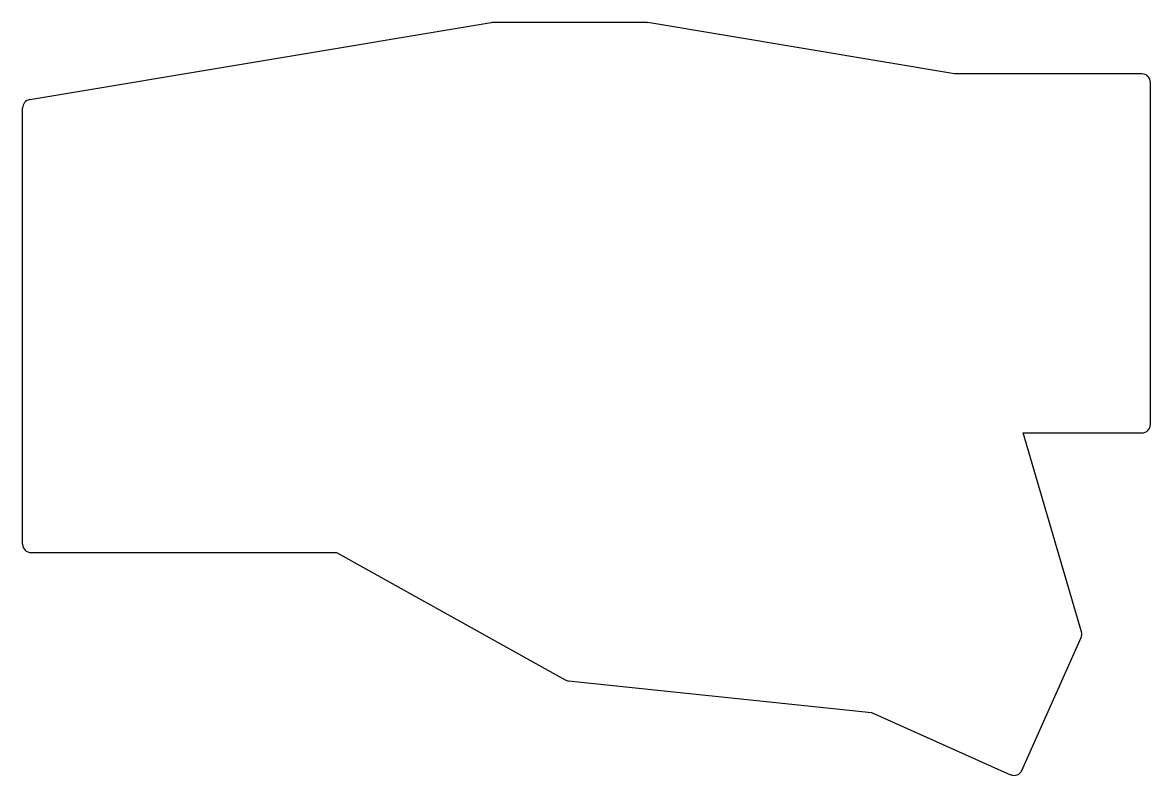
# Model space of a CAD drawing. Header units: millimetres. Extents: x -10 to 122, y -36 to 52.
import ezdxf

# ---------------------------------------------------------------- set-up
doc = ezdxf.new("R2010")
doc.units = ezdxf.units.MM

msp = doc.modelspace()

# ---------------------------------------------------------------- linework, layer by layer
for p, q in [((-9.16, 43.49), (44.84, 52.49)), ((63, 52.5), (45, 52.5)), ((99.08, 46.5), (63.16, 52.49)), ((121, 46.5), (99.08, 46.5)), ((122, 5.5), (122, 45.5)), ((-10, -8.5), (-10, 42.5)), ((113.92, -18.75), (107.09, 4.5)), ((107.09, 4.5), (121, 4.5)), ((-9, -9.5), (26.74, -9.5)), ((26.74, -9.5), (53.51, -24.37)), ((106.96, -34.97), (113.88, -19.44)), ((53.9, -24.49), (89.34, -28.22)), ((89.34, -28.22), (105.64, -35.48))]:
    msp.add_line(p, q)
for centre, start, end in [((45, 51.5), 90, 99.4623), ((63, 51.5), 80.5377, 90), ((121, 45.5), 0, 90), ((-9, 42.5), 99.4623, 180), ((121, 5.5), 270, 360), ((-9, -8.5), 180, 270), ((112.96, -19.03), 336, 16.3724), ((54, -23.5), 240.9454, 264), ((106.05, -34.56), 246, 336)]:
    msp.add_arc(centre, 1, start, end)

doc.saveas('drawing.dxf')
